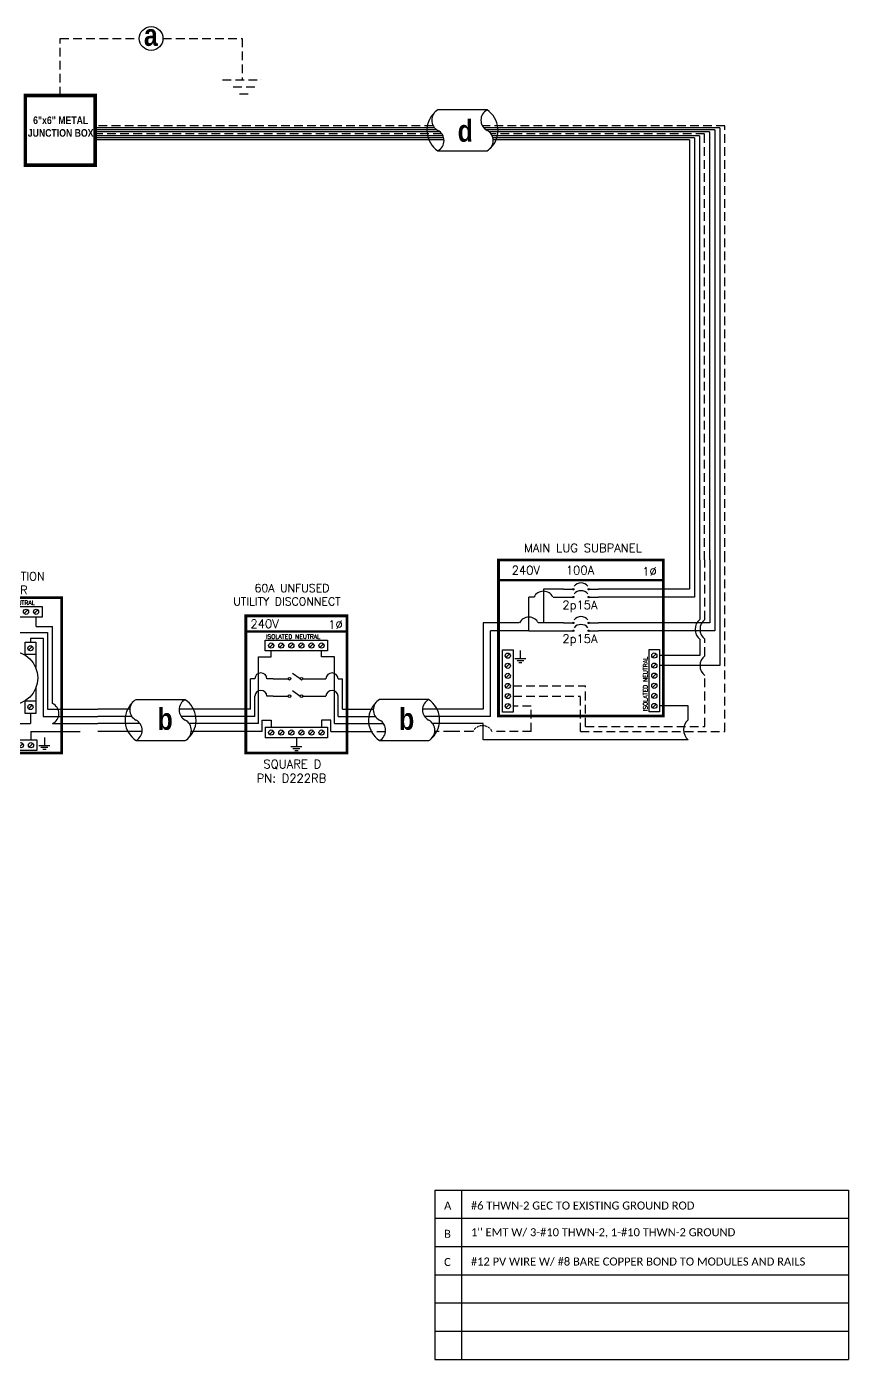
# Model space of a CAD drawing. Header units: feet. Extents: x 22430 to 23220, y 15295 to 15870.
# Drawn here: x 22866 to 23220, y 15295 to 15870 of the extents above; entities that cross this region are included whole.
import ezdxf

# ---------------------------------------------------------------- set-up
doc = ezdxf.new("R2010")
doc.units = ezdxf.units.FT
doc.header["$MEASUREMENT"] = 0
doc.linetypes.add('HIDDEN', pattern=[0.375, 0.25, -0.125])
for name, color, linetype in [('ONE LINE BLOCKS', 7, 'Continuous'), ('TABLES', 7, 'Continuous'), ('TEXT', 7, 'Continuous'), ('Z - TITLEBLOCK TXT', 7, 'Continuous')]:
    doc.layers.add(name, color=color, linetype=linetype)
doc.styles.add('ONE LINE TXT', font='techb___.ttf')
doc.styles.get("Standard").update_dxf_attribs({"font": 'simplex.shx'})

# ---------------------------------------------------------------- blocks, each defined once
blk = doc.blocks.new('M_METER PAN')
at = {"color": 253, "linetype": 'Continuous'}
for p, q in [((4.73, 8.02), (4.73, 8.75)), ((8.59, 8.02), (8.59, 8.75)), ((4.73, 8.02), (3.48, 8.02)), ((3.48, 2.14), (3.48, 8.02)), ((8.59, 8.02), (9.84, 8.02)), ((9.84, 2.14), (9.84, 8.02)), ((3.48, 0.61), (0, 0.61)), ((9.84, 0.61), (13.32, 0.61))]:
    blk.add_line(p, q, dxfattribs=at)
at = {"color": 7, "linetype": 'Continuous'}
for p, q in [((5.16, 7.56), (5.16, 6.82)), ((5.16, 7.56), (9.47, 7.56)), ((9.47, 7.56), (9.47, 1.71)), ((4.25, 1.71), (0, 1.71)), ((4.25, 1.71), (4.25, 0.9)), ((5.16, 0.9), (5.16, 1.37)), ((9.47, 1.71), (13.32, 1.71)), ((4.25, 0.9), (5.16, 0.9))]:
    blk.add_line(p, q, dxfattribs=at)
at = {"color": 10, "linetype": 'Continuous'}
for p, q in [((8.16, 7.14), (8.16, 6.82)), ((8.16, 7.14), (9.12, 7.14)), ((9.12, 7.14), (9.12, 1.15)), ((3.83, 1.15), (0, 1.15)), ((3.83, 1.15), (3.83, 0.61)), ((8.16, 1.37), (8.16, 0.61)), ((9.12, 1.15), (13.32, 1.15)), ((3.83, 0.61), (8.16, 0.61))]:
    blk.add_line(p, q, dxfattribs=at)
at = {"color": 1, "linetype": 'Continuous'}
for p, q in [((5.57, 5.9), (4.76, 5.9)), ((7.76, 5.9), (8.56, 5.9)), ((5.57, 2.33), (4.76, 2.33)), ((7.76, 2.33), (8.56, 2.33))]:
    blk.add_line(p, q, dxfattribs=at)
at = {"color": 253, "linetype": 'Continuous'}
for centre, start, end in [((3.82, 1.37), 113.9997, 246.0003), ((9.5, 1.37), 293.9997, 66.0003)]:
    blk.add_arc(centre, 0.835, start, end, dxfattribs=at)
at = {"layer": 'ONE LINE BLOCKS', "lineweight": 50, "const_width": 0.21}
blk.add_lwpolyline([(2.77, -1.65), (2.77, 10.22), (10.55, 10.22), (10.55, -1.65)], close=True, dxfattribs=at)
at = {"layer": 'TEXT', "color": 92, "linetype": 'HIDDEN', "ltscale": 15}
for p, q in [((4.35, 0), (0, 0)), ((4.35, 0), (4.35, -0.65)), ((8.2, 0), (8.2, -0.65)), ((8.2, 0), (13.32, 0))]:
    blk.add_line(p, q, dxfattribs=at)
at = {"layer": 'TEXT', "color": 92, "linetype": 'Continuous', "flags": 128}
for points in [[(9.23, -0.46), (9.23, -1.08)], [(8.81, -1.08), (9.64, -1.08)], [(9.5, -1.23), (8.96, -1.23)], [(9.35, -1.38), (9.1, -1.38)]]:
    blk.add_lwpolyline(points, dxfattribs=at)
at = {"layer": 'TEXT', "linetype": 'Continuous'}
blk.add_circle((6.66, 4.09), 2.06, dxfattribs=at)
at = {"layer": 'Z - TITLEBLOCK TXT', "color": 1, "linetype": 'Continuous'}
for p, q in [((4.27, 8.75), (4.27, 9.55)), ((4.27, 9.55), (9.05, 9.55)), ((9.05, 9.55), (9.05, 8.75)), ((9.05, 8.75), (4.27, 8.75)), ((4.76, 6.82), (4.76, 4.89)), ((5.57, 6.82), (4.76, 6.82)), ((5.57, 5.84), (5.57, 6.82)), ((7.76, 5.84), (7.76, 6.82)), ((7.76, 6.82), (8.56, 6.82)), ((8.56, 6.82), (8.56, 4.89)), ((4.76, 3.3), (4.76, 1.37)), ((8.56, 3.3), (8.56, 1.37)), ((5.57, 1.37), (5.57, 2.35)), ((7.76, 1.37), (7.76, 2.35)), ((4.76, 1.37), (5.57, 1.37)), ((8.56, 1.37), (7.76, 1.37)), ((3.89, -1.45), (3.89, -0.65)), ((3.89, -0.65), (8.66, -0.65)), ((8.66, -0.65), (8.66, -1.45)), ((8.66, -1.45), (3.89, -1.45))]:
    blk.add_line(p, q, dxfattribs=at)
at = {"layer": 'Z - TITLEBLOCK TXT', "color": 4, "linetype": 'Continuous'}
for p, q in [((4.87, 9.29), (4.6, 9.01)), ((5.64, 9.29), (5.37, 9.01)), ((6.42, 9.29), (6.14, 9.01)), ((7.19, 9.29), (6.91, 9.01)), ((7.96, 9.29), (7.68, 9.01)), ((8.73, 9.29), (8.45, 9.01)), ((5.3, 6.5), (5.02, 6.22)), ((8.3, 6.5), (8.02, 6.22)), ((5.3, 2.01), (5.02, 1.73)), ((8.3, 2.01), (8.02, 1.73)), ((4.49, -0.91), (4.21, -1.19)), ((5.26, -0.91), (4.98, -1.19)), ((6.03, -0.91), (5.75, -1.19)), ((6.8, -0.91), (6.52, -1.19)), ((7.57, -0.91), (7.29, -1.19)), ((8.34, -0.91), (8.06, -1.19))]:
    blk.add_line(p, q, dxfattribs=at)
for centre in [(4.73, 9.15), (5.51, 9.15), (6.28, 9.15), (7.05, 9.15), (7.82, 9.15), (8.59, 9.15), (5.16, 6.36), (8.16, 6.36), (5.16, 1.87), (8.16, 1.87), (4.35, -1.05), (5.12, -1.05), (5.89, -1.05), (6.66, -1.05), (7.43, -1.05), (8.2, -1.05)]:
    blk.add_circle(centre, 0.197, dxfattribs=at)
at = {"layer": 'TABLES', "color": 4, "linetype": 'Continuous'}
blk.add_text('ISOLATED NEUTRAL', height=0.3321, dxfattribs=at).set_placement((4.34, 9.67))
at = {"layer": 'TEXT', "color": 1, "insert": (6.61, 11.34), "char_height": 0.6278, "attachment_point": 5}
blk.add_mtext_dynamic_manual_height_columns('PRODUCTION METER', width=1.3203, gutter_width=7.17, heights=[0], dxfattribs=at)
at = {"layer": 'Z - TITLEBLOCK TXT', "color": 253, "linetype": 'Continuous', "style": 'ONE LINE TXT'}
blk.add_text('M', height=1.66, dxfattribs=at).set_placement((5.85, 3.26))
blk = doc.blocks.new('*U14')
at = {"color": 0}
blk.add_blockref('M_METER PAN', (0, 0), dxfattribs=at)
blk = doc.blocks.new('*U9')
at = {"color": 7, "linetype": 'Continuous'}
for p, q in [((6.67, 2.43), (2.91, 2.43)), ((2.44, 1.71), (0, 1.71)), ((9.57, 1.71), (6.2, 1.71)), ((2.91, -0.69), (6.67, -0.69))]:
    blk.add_line(p, q, dxfattribs=at)
at = {"color": 10, "linetype": 'Continuous'}
for p, q in [((2.59, 1.15), (0, 1.15)), ((9.57, 1.15), (6.35, 1.15))]:
    blk.add_line(p, q, dxfattribs=at)
at = {"color": 253, "linetype": 'Continuous'}
for p, q in [((3.21, 0.61), (0, 0.61)), ((9.57, 0.61), (6.97, 0.61))]:
    blk.add_line(p, q, dxfattribs=at)
at = {"color": 7, "linetype": 'Continuous'}
for centre, start, end in [((3.94, 0.87), 133.9732, 236.4265), ((5.63, 0.87), 313.9732, 56.4265)]:
    blk.add_arc(centre, 1.87, start, end, dxfattribs=at)
at = {"layer": 'TEXT', "color": 92, "linetype": 'HIDDEN', "ltscale": 15}
for p, q in [((3.37, 0), (0, 0)), ((9.57, 0), (7.14, 0))]:
    blk.add_line(p, q, dxfattribs=at)
at = {"layer": 'Z - TITLEBLOCK TXT', "linetype": 'Continuous'}
for centre, start, end in [((3.31, 1.65), 117.6639, 242.3361), ((7.08, 1.65), 117.6639, 242.3361), ((2.5, 0.09), 297.6639, 62.3361), ((6.26, 0.09), 297.6639, 62.3361)]:
    blk.add_arc(centre, 0.882, start, end, dxfattribs=at)
blk = doc.blocks.new('*T11')
at = {"linetype": 'ByBlock', "lineweight": -2, "transparency": 16777216}
for p, q in [((0, 0), (178.52, 0)), ((0, 0), (0, -72.97)), ((11.58, 0), (11.58, -72.97)), ((178.52, 0), (178.52, -72.97)), ((0, -12.11), (178.52, -12.11)), ((0, -24.28), (178.52, -24.28)), ((0, -36.46), (178.52, -36.46)), ((0, -48.64), (178.52, -48.64)), ((0, -60.81), (178.52, -60.81)), ((0, -72.97), (178.52, -72.97))]:
    blk.add_line(p, q, dxfattribs=at)
at = {"color": 0, "linetype": 'Continuous', "transparency": 16777216, "char_height": 3.4544, "attachment_point": 7}
for s, insert, width in [('{\\fCalibri|b0|i0|c0;A', (4.06, -8.36), 3.4544), ('{\\fCalibri|b0|i0|c0;#6 THWN-2 GEC TO EXISTING GROUND ROD', (15.65, -8.36), 158.8095), ('{\\fCalibri|b0|i0|c0;B', (4.06, -20.53), 3.4544), ("{\\fCalibri|b0|i0|c0;1'' EMT W/ 3-#10 THWN-2, 1-#10 THWN-2 GROUND", (15.65, -20.53), 158.8095), ('{\\fCalibri|b0|i0|c0;#12 PV WIRE W/ #8 BARE COPPER BOND TO MODULES AND RAILS', (15.65, -32.71), 158.8095), ('{\\fCalibri|b0|i0|c0;C', (4.06, -32.71), 3.4544), ('{\\fCalibri|b0|i0|c0;', (4.06, -44.89), 3.4544), ('{\\fCalibri|b0|i0|c0;', (15.65, -44.89), 158.8095), ('{\\fCalibri|b0|i0|c0;', (4.06, -57.06), 3.4544), ('{\\fCalibri|b0|i0|c0;', (15.65, -57.06), 158.8095), ('{\\fCalibri|b0|i0|c0;', (4.06, -69.22), 3.4544), ('{\\fCalibri|b0|i0|c0;', (15.65, -69.22), 158.8095)]:
    blk.add_mtext(s, dxfattribs=dict(at, insert=insert, width=width))
blk = doc.blocks.new('M_UTILITY DISCONNECT')
at = {"color": 253, "linetype": 'Continuous'}
for p, q in [((3.67, 5.71), (3.67, 6.17)), ((7.52, 5.71), (7.52, 6.17)), ((2.7, 0.61), (2.7, 5.71)), ((2.7, 5.71), (3.67, 5.71)), ((8.5, 5.71), (7.52, 5.71)), ((8.5, 0.61), (8.5, 5.71)), ((2.7, 0.61), (0, 0.61)), ((8.5, 0.61), (11.2, 0.61))]:
    blk.add_line(p, q, dxfattribs=at)
at = {"color": 7, "linetype": 'Continuous'}
for p, q in [((2.08, 1.71), (2.08, 4.03)), ((2.41, 4.03), (2.08, 4.03)), ((3.81, 4.03), (3.34, 4.03)), ((7.39, 4.03), (7.85, 4.03)), ((8.79, 4.03), (9.12, 4.03)), ((9.12, 1.71), (9.12, 4.03)), ((2.08, 1.71), (0, 1.71)), ((9.12, 1.71), (11.2, 1.71))]:
    blk.add_line(p, q, dxfattribs=at)
at = {"color": 10, "linetype": 'Continuous'}
for p, q in [((2.41, 1.15), (2.41, 2.7)), ((3.81, 2.7), (3.34, 2.7)), ((7.39, 2.7), (7.85, 2.7)), ((8.79, 1.15), (8.79, 2.7)), ((2.41, 1.15), (0, 1.15)), ((8.79, 1.15), (11.2, 1.15))]:
    blk.add_line(p, q, dxfattribs=at)
at = {"color": 7, "linetype": 'Continuous'}
for centre in [(2.88, 4.01), (8.32, 4.01)]:
    blk.add_arc(centre, 0.468, 3.2819, 176.7181, dxfattribs=at)
at = {"color": 10, "linetype": 'Continuous'}
for centre in [(2.88, 2.67), (8.32, 2.67)]:
    blk.add_arc(centre, 0.468, 3.2819, 176.7181, dxfattribs=at)
at = {"layer": 'ONE LINE BLOCKS', "lineweight": 50}
blk.add_line((1.73, 7.64), (9.46, 7.64), dxfattribs=at)
at = {"layer": 'ONE LINE BLOCKS', "lineweight": 50, "const_width": 0.21}
blk.add_lwpolyline([(1.73, -1.65), (1.73, 8.84), (9.46, 8.84), (9.46, -1.65)], close=True, dxfattribs=at)
at = {"layer": 'TEXT', "color": 92, "linetype": 'HIDDEN', "ltscale": 15}
for p, q in [((2.98, 0), (0, 0)), ((2.98, 0), (2.98, 0.87)), ((2.98, 0.87), (3.67, 0.87)), ((3.67, 0.87), (3.67, 0.32)), ((8.22, 0.87), (7.52, 0.87)), ((7.52, 0.87), (7.52, 0.32)), ((8.22, 0), (8.22, 0.87)), ((8.22, 0), (11.2, 0))]:
    blk.add_line(p, q, dxfattribs=at)
at = {"layer": 'TEXT', "color": 92, "linetype": 'Continuous', "flags": 128}
for points in [[(5.6, -0.54), (5.6, -1.16)], [(5.18, -1.16), (6.01, -1.16)], [(5.87, -1.32), (5.33, -1.32)], [(5.72, -1.47), (5.47, -1.47)]]:
    blk.add_lwpolyline(points, dxfattribs=at)
at = {"layer": 'Z - TITLEBLOCK TXT', "color": 1, "linetype": 'Continuous'}
for p, q in [((3.21, 6.17), (3.21, 6.97)), ((3.21, 6.97), (7.98, 6.97)), ((7.98, 6.17), (3.21, 6.17)), ((7.98, 6.97), (7.98, 6.17)), ((5.31, 4.47), (5.89, 4.04)), ((3.81, 4.03), (4.97, 4.03)), ((5.31, 3.13), (5.89, 2.7)), ((6.08, 4.03), (7.39, 4.03)), ((3.81, 2.7), (4.97, 2.7)), ((6.08, 2.7), (7.39, 2.7)), ((3.21, 0.32), (7.98, 0.32)), ((3.21, 0.32), (3.21, -0.49)), ((7.98, 0.32), (7.98, -0.49)), ((7.98, -0.49), (3.21, -0.49))]:
    blk.add_line(p, q, dxfattribs=at)
at = {"layer": 'Z - TITLEBLOCK TXT', "color": 4, "linetype": 'Continuous'}
for p, q in [((3.81, 6.71), (3.53, 6.43)), ((4.58, 6.71), (4.3, 6.43)), ((5.35, 6.71), (5.07, 6.43)), ((6.12, 6.71), (5.84, 6.43)), ((6.89, 6.71), (6.61, 6.43)), ((7.66, 6.71), (7.39, 6.43)), ((3.81, 0.06), (3.53, -0.22)), ((4.58, 0.06), (4.3, -0.22)), ((5.35, 0.06), (5.07, -0.22)), ((6.12, 0.06), (5.84, -0.22)), ((6.89, 0.06), (6.61, -0.22)), ((7.66, 0.06), (7.39, -0.22))]:
    blk.add_line(p, q, dxfattribs=at)
for centre in [(3.67, 6.57), (4.44, 6.57), (5.21, 6.57), (5.98, 6.57), (6.75, 6.57), (7.52, 6.57), (3.67, -0.08), (4.44, -0.08), (5.21, -0.08), (5.98, -0.08), (6.75, -0.08), (7.52, -0.08)]:
    blk.add_circle(centre, 0.197, dxfattribs=at)
at = {"layer": 'Z - TITLEBLOCK TXT', "color": 1, "linetype": 'Continuous'}
for centre in [(5.07, 4.03), (5.98, 4.03), (5.07, 2.7), (5.98, 2.7)]:
    blk.add_circle(centre, 0.0959, dxfattribs=at)
at = {"layer": 'TABLES', "color": 4, "linetype": 'Continuous'}
blk.add_text('ISOLATED NEUTRAL', height=0.3321, dxfattribs=at).set_placement((3.27, 7.09))
at = {"layer": 'TEXT', "color": 1}
for s, width, gutter_width, heights, insert, char_height, attachment_point in [('\\A1;\\pi2.3006; 60A UNFUSED \\P\\pi1.0912;UTILITY DISCONNECT', 11.508, 0, [1.92], (-0.32, 11.27), 0.612, 1), ('240V', 0.1481, 0.75, [0], (3.16, 8.23), 0.648, 5), ('1∅', 0.1481, 0.75, [0], (8.58, 8.17), 0.648, 5), ('\\A1;\\pi1.5665,t4.8065;SQUARE D\\P\\pi1.042,t4.282;PN: D222RB', 8.0394, 0.203, [2.35], (1.51, -2.17), 0.648, 1)]:
    blk.add_mtext_dynamic_manual_height_columns(s, width=width, gutter_width=gutter_width, heights=heights, dxfattribs=dict(at, insert=insert, char_height=char_height, attachment_point=attachment_point))
blk = doc.blocks.new('*U15')
at = {"layer": 'ONE LINE BLOCKS', "linetype": 'Continuous'}
h = blk.add_hatch(color=1, dxfattribs=at)
h.dxf.hatch_style = 1
edge = h.paths.add_edge_path()
edge.add_arc((32.25, -12.65), 0.291, 0, 360)
h = blk.add_hatch(color=1, dxfattribs=at)
h.dxf.hatch_style = 1
edge = h.paths.add_edge_path()
edge.add_arc((32.25, -16.02), 0.291, 0, 360)
h = blk.add_hatch(color=1, dxfattribs=at)
h.dxf.hatch_style = 1
edge = h.paths.add_edge_path()
edge.add_arc((38.92, -12.65), 0.291, 0, 360)
h = blk.add_hatch(color=1, dxfattribs=at)
h.dxf.hatch_style = 1
edge = h.paths.add_edge_path()
edge.add_arc((38.92, -16.02), 0.291, 0, 360)
h = blk.add_hatch(color=1, dxfattribs=at)
h.dxf.hatch_style = 1
edge = h.paths.add_edge_path()
edge.add_arc((32.25, -27.21), 0.291, 0, 360)
h = blk.add_hatch(color=1, dxfattribs=at)
h.dxf.hatch_style = 1
edge = h.paths.add_edge_path()
edge.add_arc((38.92, -27.21), 0.291, 0, 360)
h = blk.add_hatch(color=1, dxfattribs=at)
h.dxf.hatch_style = 1
edge = h.paths.add_edge_path()
edge.add_arc((32.25, -30.59), 0.291, 0, 360)
h = blk.add_hatch(color=1, dxfattribs=at)
h.dxf.hatch_style = 1
edge = h.paths.add_edge_path()
edge.add_arc((38.92, -30.59), 0.291, 0, 360)
at = {"color": 7, "linetype": 'Continuous'}
for p, q in [((82.46, 0), (82.46, -12.65)), ((91.16, 0), (91.16, -27.21)), ((28.05, -12.65), (19.39, -12.65)), ((19.39, -12.65), (19.39, -27.21)), ((82.46, -12.65), (43.12, -12.65)), ((8.98, -27.21), (-6.7, -27.21)), ((-6.7, -27.21), (-6.7, -64.37)), ((28.05, -27.21), (17.22, -27.21)), ((91.16, -27.21), (43.12, -27.21)), ((-6.7, -64.37), (-20.02, -64.37))]:
    blk.add_line(p, q, dxfattribs=at)
at = {"color": 10, "linetype": 'Continuous'}
for p, q in [((84.64, 0), (84.64, -16.02)), ((93.34, 0), (93.34, -30.59)), ((13.1, -30.59), (13.1, -16.02)), ((15.27, -16.02), (13.1, -16.02)), ((23.51, -16.02), (28.05, -16.02)), ((84.64, -16.02), (43.12, -16.02)), ((13.1, -30.59), (-3.41, -30.59)), ((-3.41, -67.54), (-3.41, -30.59)), ((13.1, -30.59), (28.05, -30.59)), ((93.34, -30.59), (43.12, -30.59)), ((-3.41, -67.54), (-20.02, -67.54))]:
    blk.add_line(p, q, dxfattribs=at)
at = {"color": 253, "linetype": 'Continuous'}
for p, q in [((86.81, 0), (86.81, -25.72)), ((95.51, 0), (95.51, -45.61)), ((86.81, -34.27), (86.81, -41.26)), ((86.81, -41.26), (69.51, -41.26)), ((95.51, -45.61), (69.51, -45.61)), ((81.85, -63.01), (69.51, -63.01)), ((81.85, -69.04), (81.85, -63.01)), ((-6.7, -70.59), (-20.02, -70.59)), ((-6.7, -77.59), (-6.7, -70.59)), ((81.85, -77.59), (-6.7, -77.59))]:
    blk.add_line(p, q, dxfattribs=at)
at = {"color": 10, "linetype": 'Continuous'}
blk.add_arc((19.39, -18.18), 4.65, 27.66392, 152.33608, dxfattribs=at)
at = {"color": 7, "linetype": 'Continuous'}
blk.add_arc((13.1, -29.37), 4.65, 27.66392, 152.33608, dxfattribs=at)
at = {"color": 253, "linetype": 'Continuous'}
for centre in [(90.39, -29.99), (85.42, -73.31)]:
    blk.add_arc(centre, 5.58, 129.92155, 230.07845, dxfattribs=at)
at = {"layer": 'ONE LINE BLOCKS', "lineweight": 50}
blk.add_line((0, -8.7), (71.17, -8.7), dxfattribs=at)
at = {"layer": 'ONE LINE BLOCKS', "lineweight": 50, "const_width": 1.19}
blk.add_lwpolyline([(0, -67.37), (0, 0), (71.17, 0), (71.17, -67.37)], close=True, dxfattribs=at)
at = {"layer": 'TEXT', "color": 92, "linetype": 'HIDDEN', "ltscale": 15}
for p, q in [((88.99, -25.72), (88.99, 0)), ((97.69, -74.03), (97.69, 0)), ((88.99, -41.34), (88.99, -34.27)), ((88.99, -71.85), (88.99, -49.89)), ((6.27, -54.39), (37.56, -54.39)), ((37.56, -71.85), (37.56, -54.39)), ((6.27, -58.74), (35.36, -58.74)), ((14.11, -63.09), (6.27, -63.09)), ((14.11, -74.03), (14.11, -63.09)), ((35.36, -74.03), (35.36, -58.74)), ((-11.01, -74.03), (-20.02, -74.03)), ((14.11, -74.03), (-2.77, -74.03)), ((35.36, -74.03), (97.69, -74.03)), ((37.56, -71.85), (88.99, -71.85))]:
    blk.add_line(p, q, dxfattribs=at)
at = {"layer": 'TEXT', "color": 92, "linetype": 'HIDDEN', "flags": 128}
for points in [[(9.38, -39.11), (9.38, -42.61)], [(7.04, -42.61), (11.72, -42.61)], [(10.91, -43.48), (7.85, -43.48)], [(10.1, -44.35), (8.66, -44.35)]]:
    blk.add_lwpolyline(points, dxfattribs=at)
at = {"layer": 'TEXT', "color": 92, "linetype": 'Continuous', "ltscale": 4}
for centre in [(92.46, -29.99), (92.46, -45.61)]:
    blk.add_arc(centre, 5.51, 129.05896, 230.94104, dxfattribs=at)
at = {"layer": 'TEXT', "color": 92, "linetype": 'HIDDEN', "ltscale": 0.3}
blk.add_arc((-6.89, -76.19), 4.65, 27.66392, 152.33608, dxfattribs=at)
at = {"layer": 'Z - TITLEBLOCK TXT', "color": 1, "linetype": 'Continuous'}
for p, q in [((1.73, -65.68), (1.73, -38.74)), ((1.73, -38.74), (6.27, -38.74)), ((6.27, -38.74), (6.27, -65.68)), ((64.97, -65.61), (64.97, -38.67)), ((64.97, -38.67), (69.51, -38.67)), ((69.51, -38.67), (69.51, -65.61)), ((6.27, -65.68), (1.73, -65.68)), ((69.51, -65.61), (64.97, -65.61))]:
    blk.add_line(p, q, dxfattribs=at)
at = {"layer": 'Z - TITLEBLOCK TXT', "color": 4, "linetype": 'Continuous'}
for p, q in [((4.79, -40.55), (3.22, -42.12)), ((4.79, -44.9), (3.22, -46.47)), ((68.02, -40.48), (66.45, -42.05)), ((68.02, -44.83), (66.45, -46.4)), ((4.79, -49.25), (3.22, -50.82)), ((68.02, -49.18), (66.45, -50.75)), ((4.79, -53.6), (3.22, -55.17)), ((68.02, -53.53), (66.45, -55.1)), ((4.79, -57.95), (3.22, -59.52)), ((4.79, -62.3), (3.22, -63.87)), ((68.02, -57.88), (66.45, -59.45)), ((68.02, -62.23), (66.45, -63.8))]:
    blk.add_line(p, q, dxfattribs=at)
at = {"layer": 'Z - TITLEBLOCK TXT', "color": 1, "linetype": 'Continuous', "flags": 128}
for points in [[(28.05, -12.65), (32.25, -12.65)], [(28.05, -12.65), (32.25, -12.65)], [(28.05, -16.02), (32.25, -16.02)], [(28.05, -16.02), (32.25, -16.02)], [(38.92, -12.65), (43.12, -12.65)], [(38.92, -16.02), (43.12, -16.02)], [(28.05, -27.21), (32.25, -27.21)], [(28.05, -27.21), (32.25, -27.21)], [(38.92, -27.21), (43.12, -27.21)], [(28.05, -30.59), (32.25, -30.59)], [(28.05, -30.59), (32.25, -30.59)], [(38.92, -30.59), (43.12, -30.59)]]:
    blk.add_lwpolyline(points, dxfattribs=at)
at = {"layer": 'Z - TITLEBLOCK TXT', "color": 1, "linetype": 'Continuous'}
for centre in [(32.25, -12.65), (32.25, -16.02), (38.92, -12.65), (38.92, -16.02), (32.25, -27.21), (38.92, -27.21), (32.25, -30.59), (38.92, -30.59)]:
    blk.add_circle(centre, 0.291, dxfattribs=at)
at = {"layer": 'Z - TITLEBLOCK TXT', "color": 4, "linetype": 'Continuous'}
for centre in [(4, -41.33), (67.24, -41.26), (4, -45.69), (67.24, -45.61), (4, -50.04), (67.24, -49.96), (4, -54.39), (67.24, -54.31), (4, -58.74), (4, -63.09), (67.24, -58.66), (67.24, -63.01)]:
    blk.add_circle(centre, 1.11, dxfattribs=at)
at = {"layer": 'Z - TITLEBLOCK TXT', "color": 1, "linetype": 'Continuous'}
for centre in [(35.58, -13.84), (35.58, -17.22), (35.58, -28.4), (35.58, -31.78)]:
    blk.add_arc(centre, 3.93, 40.3392, 139.6608, dxfattribs=at)
at = {"layer": 'TABLES', "color": 1, "linetype": 'Continuous'}
for p in [(27.55, -21.26), (27.55, -35.82)]:
    blk.add_text('2p15A', height=3.658, dxfattribs=at).set_placement(p)
at = {"layer": 'TABLES', "color": 4, "linetype": 'Continuous'}
blk.add_text('ISOLATED NEUTRAL', height=1.8743, rotation=90, dxfattribs=at).set_placement((64.31, -65.25))
at = {"layer": 'TEXT', "color": 1, "attachment_point": 5}
for s, width, gutter_width, insert, char_height in [('MAIN LUG SUBPANEL ', 62.3984, 7.17, (36.43, 5.18), 3.6576), ('240V', 0.1481, 0.75, (11.79, -4.45), 3.658), ('100A', 0.1481, 0.75, (35.17, -4.45), 3.658), ('1∅', 0.1481, 0.75, (65.15, -4.96), 3.658)]:
    blk.add_mtext_dynamic_manual_height_columns(s, width=width, gutter_width=gutter_width, heights=[0], dxfattribs=dict(at, insert=insert, char_height=char_height))

msp = doc.modelspace()

# ---------------------------------------------------------------- linework, layer by layer
at = {"color": 7, "linetype": 'Continuous'}
for p, q in [((23064.48, 15834.01), (23043.24, 15834.01)), ((23151.83, 15821.15), (23151.88, 15639.85)), ((23160.53, 15824.6), (23160.53, 15639.85)), ((23043.24, 15816.39), (23064.48, 15816.39)), ((23039.27, 15579.55), (23018.03, 15579.55)), ((23010.8, 15575.48), (23015.37, 15575.48)), ((23049.4, 15575.48), (23036.62, 15575.48)), ((23018.03, 15561.92), (23039.27, 15561.92))]:
    msp.add_line(p, q, dxfattribs=at)
at = {"color": 253, "linetype": 'Continuous'}
for p, q in [((23041.82, 15826.32), (22895.32, 15826.32)), ((23164.88, 15826.32), (23063.06, 15826.32)), ((23164.88, 15826.32), (23164.88, 15639.85)), ((23045.45, 15822.88), (22895.32, 15822.88)), ((23156.18, 15822.88), (23066.69, 15822.88)), ((23156.18, 15822.88), (23156.18, 15639.85)), ((23007.29, 15569.26), (23019.74, 15569.26)), ((23049.4, 15569.26), (23040.98, 15569.26))]:
    msp.add_line(p, q, dxfattribs=at)
at = {"color": 10, "linetype": 'Continuous'}
for p, q in [((23042.8, 15825.46), (22895.32, 15825.46)), ((23045.75, 15822.02), (22895.32, 15822.02)), ((23162.71, 15825.46), (23064.05, 15825.46)), ((23154.01, 15822.02), (23067, 15822.02)), ((23154.01, 15822.02), (23154.01, 15639.85)), ((23162.71, 15825.46), (23162.71, 15639.85)), ((23008.94, 15572.3), (23016.25, 15572.3)), ((23049.4, 15572.3), (23037.5, 15572.3))]:
    msp.add_line(p, q, dxfattribs=at)
at = {"linetype": 'Continuous'}
for p, q in [((23044.14, 15824.6), (22895.32, 15824.6)), ((23045.89, 15821.15), (22895.32, 15821.15)), ((23160.53, 15824.6), (23065.38, 15824.6)), ((23151.83, 15821.15), (23067.14, 15821.15))]:
    msp.add_line(p, q, dxfattribs=at)
at = {"color": 7, "linetype": 'Continuous'}
msp.add_circle((22919.49, 15864.85), 5.11, dxfattribs=at)
for centre, start, end in [((23049.09, 15825.2), 133.97324, 236.42648), ((23058.63, 15825.2), 313.97324, 56.42648), ((23033.42, 15570.74), 313.97324, 56.42648), ((23023.88, 15570.74), 133.97324, 236.42648)]:
    msp.add_arc(centre, 10.58, start, end, dxfattribs=at)
at = {"layer": 'ONE LINE BLOCKS', "lineweight": 50, "const_width": 1.53}
msp.add_lwpolyline([(22895.32, 15810.15), (22865.22, 15810.15), (22865.22, 15840.25), (22895.32, 15840.25)], close=True, dxfattribs=at)
at = {"layer": 'TEXT', "color": 92, "linetype": 'HIDDEN', "ltscale": 15}
for p, q in [((22880.27, 15840.25), (22880.27, 15864.85)), ((22880.27, 15864.85), (22914.38, 15864.85)), ((22924.6, 15864.85), (22958.72, 15864.85)), ((22958.72, 15864.85), (22958.72, 15847.06)), ((23041.21, 15827.18), (22895.32, 15827.18)), ((23167.06, 15827.18), (23062.45, 15827.18)), ((23167.06, 15639.85), (23167.06, 15827.18)), ((23044.94, 15823.74), (22895.32, 15823.74)), ((23158.36, 15823.74), (23066.19, 15823.74)), ((23158.36, 15639.85), (23158.36, 15823.74)), ((23005.72, 15565.82), (23020.67, 15565.82)), ((23049.4, 15565.82), (23041.91, 15565.82))]:
    msp.add_line(p, q, dxfattribs=at)
at = {"layer": 'TEXT', "color": 92, "linetype": 'HIDDEN', "ltscale": 15, "flags": 128}
for points in [[(22950.24, 15847.06), (22967.2, 15847.06)], [(22964.26, 15843.91), (22953.17, 15843.91)], [(22961.32, 15840.77), (22956.11, 15840.77)]]:
    msp.add_lwpolyline(points, dxfattribs=at)
at = {"layer": 'Z - TITLEBLOCK TXT', "linetype": 'Continuous'}
for centre, start, end in [((23045.55, 15829.61), 117.66392, 242.33608), ((23066.79, 15829.61), 117.66392, 242.33608), ((23040.93, 15820.79), 297.66392, 62.33608), ((23062.17, 15820.79), 297.66392, 62.33608), ((23020.34, 15575.14), 117.66392, 242.33608), ((23041.58, 15575.14), 117.66392, 242.33608), ((23015.72, 15566.33), 297.66392, 62.33608), ((23036.96, 15566.33), 297.66392, 62.33608)]:
    msp.add_arc(centre, 4.98, start, end, dxfattribs=at)

# ---------------------------------------------------------------- block references
for name, p in [('*U15', (23069.42, 15639.85)), ('*T11', (23041.87, 15367.85))]:
    msp.add_blockref(name, p)
at = {"color": 155, "true_color": 0x647190, "xscale": 5.644441731736358, "yscale": 5.644441731736358, "zscale": 5.644441731736358}
for name, p in [('*U14', (22821.36, 15565.82)), ('M_UTILITY DISCONNECT', (22950.6, 15565.82)), ('*U9', (22896.56, 15565.82))]:
    msp.add_blockref(name, p, dxfattribs=at)

# ---------------------------------------------------------------- texts
at = {"layer": 'ONE LINE BLOCKS', "color": 1, "linetype": 'Continuous', "insert": (22880.45, 15831.2), "char_height": 3.2756, "width": 28.3929, "attachment_point": 2, "style": 'ONE LINE TXT'}
msp.add_mtext('6"x6" METAL JUNCTION BOX  ', dxfattribs=at)
at = {"layer": 'Z - TITLEBLOCK TXT', "color": 1, "linetype": 'Continuous', "char_height": 9.3833, "attachment_point": 1, "style": 'ONE LINE TXT'}
for s, insert in [('{\\W1;\\C256;a}', (22916.39, 15871.04)), ('{\\W1;\\C256;d}', (23051.79, 15829.69)), ('{\\W1;\\C256;b}', (22922.27, 15575.91)), ('{\\W1;\\C256;b}', (23026.48, 15575.91))]:
    msp.add_mtext_dynamic_manual_height_columns(s, width=0.1385, gutter_width=2.13, heights=[0], dxfattribs=dict(at, insert=insert))

doc.saveas('drawing.dxf')
